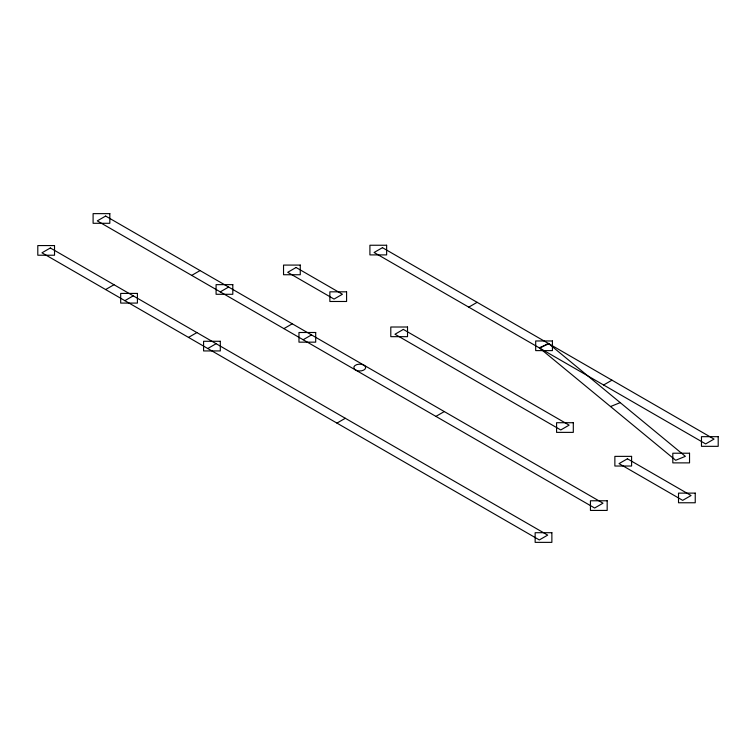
<?xml version="1.0" encoding="UTF-8"?>
<svg xmlns="http://www.w3.org/2000/svg" width="756" height="756" viewBox="0 0 756 756"><rect width="100%" height="100%" fill="white"/><g stroke="black" fill="none" stroke-linecap="round" stroke-linejoin="round"><path stroke-width="1.13" d="M105.623 289.557L113.986 284.728M124.872 300.671L133.236 295.842M191.703 275.392L200.066 270.563M220.261 291.882L228.624 287.053M188.509 337.412L196.872 332.583M207.758 348.525L216.121 343.696M283.906 328.624L292.27 323.795M303.156 339.737L311.519 334.908M468.767 307.144L477.13 302.324M336.94 423.105L345.303 418.276M539.878 348.204L548.242 343.375M435.919 416.386L444.282 411.566M603.609 385.002L611.973 380.173M610.527 406.548L620.213 402.627M50.34 247.977L41.977 252.806L539.321 539.945L547.684 535.116L50.34 247.977M105.651 216.055L97.288 220.884L594.622 508.023L602.986 503.194L105.651 216.055M296.078 267.492L287.715 272.321L334.048 299.074L342.411 294.245L296.078 267.492M382.46 247.666L374.097 252.495L705.66 443.914L714.023 439.085L382.46 247.666M403.345 329.418L394.982 334.246L560.763 429.966L569.126 425.137L403.345 329.418M627.414 458.788L619.051 463.617L682.687 500.359L691.05 495.53L627.414 458.788M548.903 343.829L539.217 347.751L675.684 460.272L685.371 456.35L548.903 343.829M109.828 213.636L93.101 213.636L93.101 223.294L109.828 223.294L109.828 213.636M386.637 245.246L369.911 245.246L369.911 254.904L386.637 254.904L386.637 245.246M54.526 245.568L37.8 245.568L37.8 255.226L54.526 255.226L54.526 245.568M300.264 265.082L283.538 265.082L283.538 274.74L300.264 274.74L300.264 265.082M232.81 284.643L216.084 284.643L216.084 294.292L232.81 294.292L232.81 284.643M346.588 291.825L329.862 291.825L329.862 301.483L346.588 301.483L346.588 291.825M137.412 293.422L120.686 293.422L120.686 303.08L137.412 303.08L137.412 293.422M407.522 327.008L390.795 327.008L390.795 336.666L407.522 336.666L407.522 327.008M315.696 332.498L298.97 332.498L298.97 342.156L315.696 342.156L315.696 332.498M552.419 340.965L535.692 340.965L535.692 350.614L552.419 350.614L552.419 340.965M220.308 341.277L203.581 341.277L203.581 350.935L220.308 350.935L220.308 341.277M573.303 422.717L556.577 422.717L556.577 432.375L573.303 432.375L573.303 422.717M718.2 436.675L701.473 436.675L701.473 446.333L718.2 446.333L718.2 436.675M689.538 453.222L672.812 453.222L672.812 462.88L689.538 462.88L689.538 453.222M631.591 456.369L614.864 456.369L614.864 466.027L631.591 466.027L631.591 456.369M695.236 493.12L678.51 493.12L678.51 502.768L695.236 502.768L695.236 493.12M607.172 500.774L590.445 500.774L590.445 510.432L607.172 510.432L607.172 500.774M551.871 532.706L535.144 532.706L535.144 542.364L551.871 542.364L551.871 532.706M356.785 370.534A5.916 3.411 0 0 0 365.649 367.577A5.916 3.411 0 0 0 356.785 364.619A5.916 3.411 0 0 0 356.785 370.534"/></g></svg>
